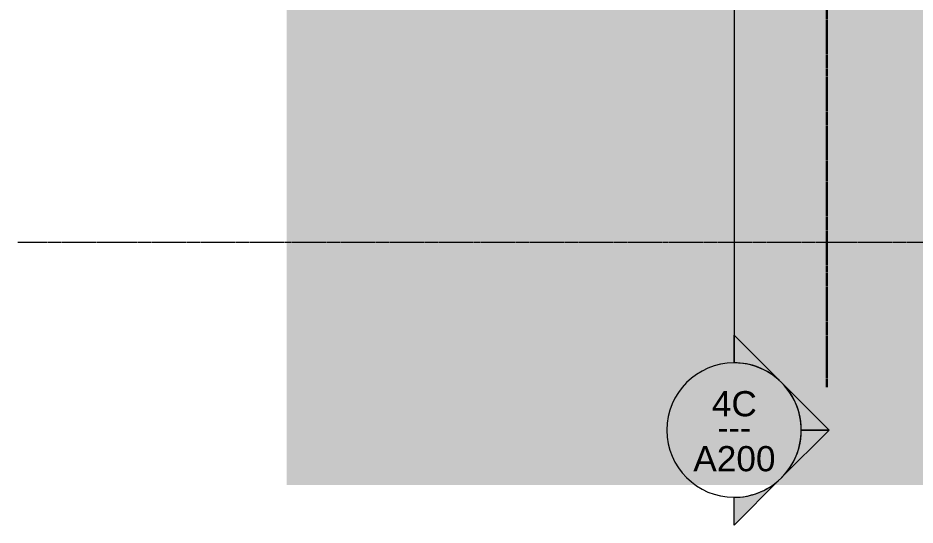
# Model space of a CAD drawing. Header units: inches. Extents: x 1822 to 8392, y -297 to 673.
# Drawn here: x 4628.8 to 4949.2, y -253 to -71.9 of the extents above; entities that cross this region are included whole.
import ezdxf

# ---------------------------------------------------------------- set-up
doc = ezdxf.new("R2010")
doc.units = ezdxf.units.IN
doc.header["$MEASUREMENT"] = 0
doc.linetypes.add('Grid Line 1_2_', pattern=[0.8749999999999999, 0.4999999999999999, -0.125, 0.125, -0.125])
doc.linetypes.add('Grid Line 1_2__2_', pattern=[0.8749999999999999, 0.4999999999999999, -0.125, 0.125, -0.125])
for name, color, linetype, lineweight in [('0-4', 250, 'Continuous', 5), ('A-FLOR-LEVL-4', 51, 'Grid Line 1_2_', 9), ('C-TOPO-1', 252, 'Continuous', 9), ('G-ANNO-SYMB', 111, 'Continuous', 9), ('S-GRID-1', 1, 'Grid Line 1_2__2_', 30)]:
    doc.layers.add(name, color=color, linetype=linetype, lineweight=lineweight)
doc.styles.add('Arial', font='arial.ttf', dxfattribs={"height": 8.999999999999991})
doc.styles.add('Century Gothic', font='ufonts.com_century-gothic.ttf', dxfattribs={"height": 8.999999999999991})

# ---------------------------------------------------------------- blocks, each defined once
blk = doc.blocks.new('CTR  - Topography_rvt-2-BUILDING ELEVATION - NORTH')
at = {"layer": 'C-TOPO-1'}
h = blk.add_hatch(dxfattribs=at)
h.set_pattern_fill('FP_99', color=256, style=0, pattern_type=2)
h.set_pattern_definition([(0, (12, 0), (24, 24), [24, -24]), (0, (12, 9), (24, 24), [24, -24]), (0, (12, 18), (24, 24), [24, -24]), (90, (15, 21), (-24, 24), [24, -24]), (90, (24, 21), (-24, 24), [24, -24]), (90, (33, 21), (-24, 24), [24, -24])])
h.paths.add_polyline_path([(-12253.569636588, -238.7668701536264), (-9756.496706436006, -238.7668701536264), (-9756.496706436006, -69.690941372859), (-9760.146619219155, -69.45973536816142), (-9785.571556452986, -65.38436572987472), (-9798.249797523604, -64.48257610854624), (-9834.37832332661, -64.5541820407526), (-9860.59687633169, -67.10840403714484), (-9880.873630151345, -65.66614151000975), (-9891.194129174228, -66.67201901369604), (-9923.971322876148, -67.17107004379044), (-9926.935546873843, -66.98694457732368), (-9938.91430450278, -67.19999999999992), (-10022.9582435609, -67.19999999999958), (-10022.95833231305, -67.1999988555908), (-10059.84167846894, -65.05706080345031), (-10175.40544703007, -51.93912533206503), (-10208.96258552283, -48.35600628014628), (-10255.47409777234, -47.06596511677173), (-10324.00233044851, -45.39887438379105), (-10395.5844229593, -44.9729997005628), (-10458.24576875474, -43.02434784056344), (-10487.58939610937, -45.00000000000477), (-10517.78268789504, -43.09232404404349), (-10605.7541722448, -40.66915544318214), (-10623.97595643601, -41.24122812211191), (-10647.52393791426, -40.70921412135862), (-10757.58039598984, -39.19724006045566), (-10787.58939610937, -39.0000000000017), (-11069.97310264224, -35.99999999999999), (-11215.43908143601, -35.96944550614989), (-11243.231776222, -35.93348521373559), (-11294.30083143601, -35.96530409214017), (-11333.73170643601, -35.99999999999999), (-11435.19261200991, -35.99999999999999), (-11491.45520643601, -39.734427926448), (-11540.74380018601, -43.00137930352786), (-11543.19261200991, -43.20000000000027), (-11548.5893554676, -43.16838160252563), (-11550.60151893601, -43.15143605765501), (-11769.04164543732, -43.19999999999924), (-11797.04448768601, -42.42718144620562), (-11826.61764393601, -42.44783923179966), (-12091.47017241371, -43.16267539177931), (-12117.92511027696, -43.6258695665657), (-12122.34920643601, -43.60630680680287), (-12201.21095643601, -41.71987953231348), (-12202.57766151529, -41.6203711901802), (-12213.22426363094, -40.51839189558086), (-12244.54560064555, -40.6935496664081), (-12268.27152980817, -41.254743526904), (-12280.07270643601, -42.07147429767246), (-12280.07270643601, -238.7668701536264), (-12268.27152980817, -238.7668701536264)], flags=0)
blk = doc.blocks.new('CTR - 1st Phase - Structure_rvt-2-BUILDING ELEVATION - NORTH')
at = {"layer": 'S-GRID-1'}
blk.add_line((-12087.18939610959, -203.7610148485602), (-12087.18939610959, 451.8625226463853), dxfattribs=at)
blk = doc.blocks.new('Section - Section Head - Filled-22785-BUILDING ELEVATION - NORTH')
at = {"layer": 'G-ANNO-SYMB'}
h = blk.add_hatch(color=256, dxfattribs=at)
edge = h.paths.add_edge_path(flags=0)
edge.add_line((-10177.68494075273, -76.96844196854248), (-10193.78939610937, -60.86398661190534))
edge.add_line((-10193.78939610937, -60.86398661190534), (-10193.78939610937, -70.77387651789589))
edge.add_arc((-10193.78939610937, -94.80511210885965), 24.03123559096389, 47.921604975376795, 90.0000000000004, ccw=False)
h = blk.add_hatch(color=256, dxfattribs=at)
edge = h.paths.add_edge_path(flags=0)
edge.add_arc((-10193.78939610937, -94.80511210885977), 23.99999999999986, -3.979039320256561e-13, 45.00000000000131, ccw=False)
edge.add_line((-10169.78939610937, -94.8051121088599), (-10159.84827061241, -94.80511210885999))
edge.add_line((-10159.84827061241, -94.80511210885999), (-10176.81883336089, -77.83454936038272))
h = blk.add_hatch(color=256, dxfattribs=at)
edge = h.paths.add_edge_path(flags=0)
edge.add_line((-10176.81883336089, -111.7756748573369), (-10159.84827061241, -94.80511210885996))
edge.add_line((-10159.84827061241, -94.80511210885996), (-10169.78939610937, -94.80511210885987))
edge.add_arc((-10193.78939610937, -94.80511210885952), 23.99999999999891, 314.99999999999966, 359.99999999999915, ccw=False)
h = blk.add_hatch(color=256, dxfattribs=at)
edge = h.paths.add_edge_path(flags=0)
edge.add_arc((-10193.78939610937, -94.80511210885983), 24.0312355909627, 269.99999999999943, 312.07839502462434, ccw=False)
edge.add_line((-10193.78939610937, -118.8363476998234), (-10193.78939610937, -128.746237605814))
edge.add_line((-10193.78939610937, -128.746237605814), (-10177.68494075273, -112.6417822491771))
for p, q in [((-10193.78939610937, -70.77387651789589), (-10193.78939610937, -60.86398661190534)), ((-10193.78939610937, -60.86398661190534), (-10177.68494075273, -76.96844196854248)), ((-10176.81883336089, -77.83454936038272), (-10159.84827061241, -94.80511210885999)), ((-10159.84827061241, -94.80511210885996), (-10176.81883336089, -111.7756748573369)), ((-10169.78939610937, -94.80511210885987), (-10159.84827061241, -94.80511210885996)), ((-10159.84827061241, -94.80511210885999), (-10169.78939610937, -94.8051121088599)), ((-10177.68494075273, -112.6417822491771), (-10193.78939610937, -128.746237605814)), ((-10193.78939610937, -128.746237605814), (-10193.78939610937, -118.8363476998234))]:
    blk.add_line(p, q, dxfattribs=at)
for centre, radius, start, end in [((-10193.78939610937, -94.83634769982345), 23.99999999999994, 89.9999999999999, 269.9999999999995), ((-10193.78939610937, -94.80511210885965), 24.03123559096389, 47.92160497537643, 90), ((-10193.78939610937, -94.83634769982345), 23.99999999999991, 269.9999999999994, 89.9999999999998), ((-10193.78939610937, -94.80511210885977), 23.99999999999986, 359.9999999999993, 45.00000000000095), ((-10193.78939610937, -94.80511210885952), 23.99999999999891, 314.9999999999993, 359.9999999999988), ((-10193.78939610937, -94.80511210885983), 24.0312355909627, 269.9999999999991, 312.0783950246239)]:
    blk.add_arc(centre, radius, start, end, dxfattribs=at)

msp = doc.modelspace()

# ---------------------------------------------------------------- linework, layer by layer
at = {"layer": 'A-FLOR-LEVL-4'}
msp.add_line((4628.819554203659, -152), (7344.350259319655, -152), dxfattribs=at)
at = {"layer": 'G-ANNO-SYMB'}
msp.add_line((4884.565065347757, 128.3872759974105), (4884.565065347757, -195.1015008946908), dxfattribs=at)

# ---------------------------------------------------------------- block references
at = {"layer": '0-4'}
for name in ['CTR - 1st Phase - Structure_rvt-2-BUILDING ELEVATION - NORTH', 'CTR  - Topography_rvt-2-BUILDING ELEVATION - NORTH']:
    msp.add_blockref(name, (17004.87862191489, 0), dxfattribs=at)
at = {"layer": 'G-ANNO-SYMB'}
msp.add_blockref('Section - Section Head - Filled-22785-BUILDING ELEVATION - NORTH', (15078.35446145714, -124.2963887858308), dxfattribs=at)

# ---------------------------------------------------------------- texts
at = {"layer": 'G-ANNO-SYMB', "char_height": 8.999999999999991, "attachment_point": 1}
for s, insert, width, style in [('4C', (4876.614167612166, -205.1928644345228), 19.69499999999998, 'Arial'), ('---', (4878.592777785292, -213.6995573479086), 15.45299999999999, 'Century Gothic'), ('A200', (4869.999994383819, -224.8291086238555), 35.75399999999996, 'Arial')]:
    msp.add_mtext(s, dxfattribs=dict(at, insert=insert, width=width, style=style))

doc.saveas('drawing.dxf')
